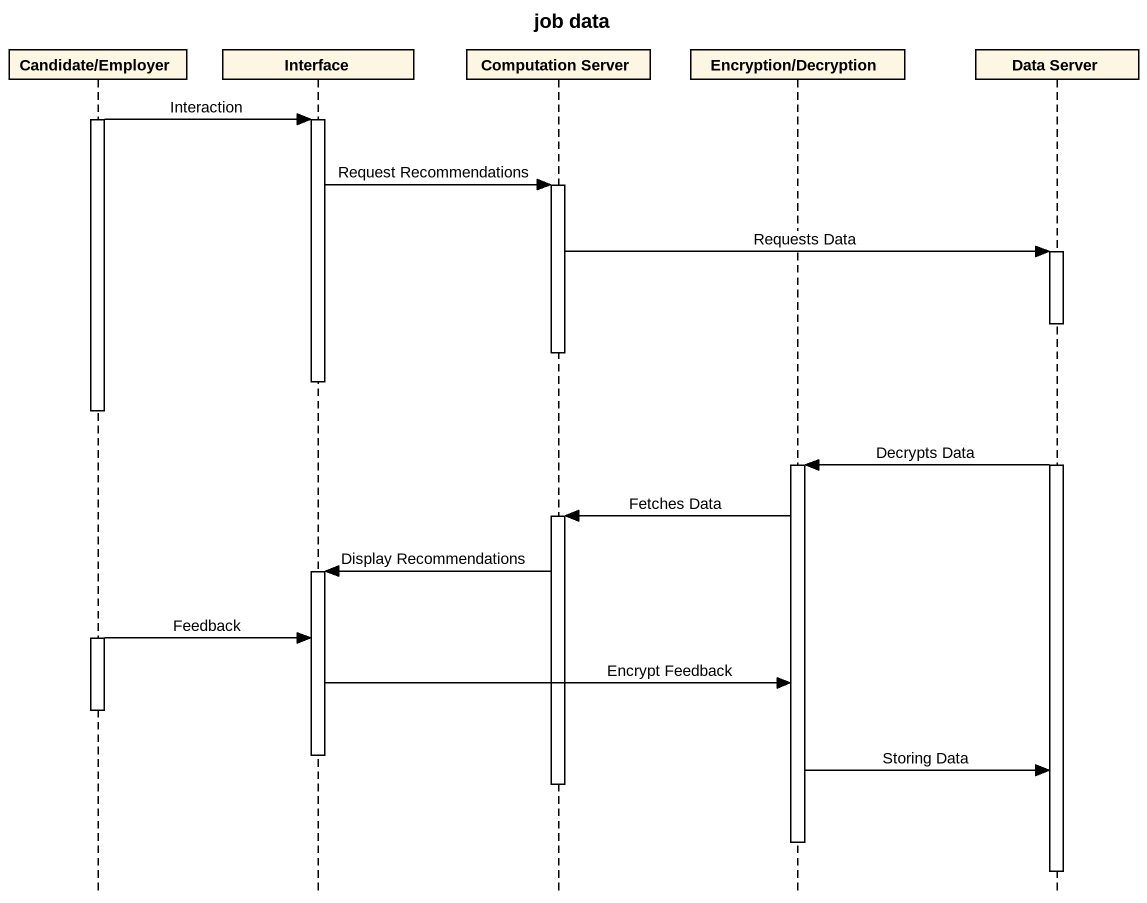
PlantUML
@startuml
title job data
hide footbox
participant "Candidate/Employer" as Candidate_Employer
participant "Interface" as Interface_
participant "Computation Server" as Computation_Server
participant "Encryption/Decryption" as Encryption_Decryption
participant "Data Server" as Data_Server

activate Candidate_Employer
Candidate_Employer -> Interface_ : Interaction
activate Interface_
Interface_ -> Computation_Server : Request Recommendations
activate Computation_Server
Computation_Server -> Data_Server : Requests Data
activate Data_Server
deactivate Computation_Server
deactivate Interface_
deactivate Candidate_Employer
Data_Server -> Encryption_Decryption : Decrypts Data
activate Encryption_Decryption
Encryption_Decryption -> Computation_Server : Fetches Data
activate Computation_Server
Computation_Server -> Interface_ : Display Recommendations
activate Interface_
activate Candidate_Employer
Candidate_Employer -> Interface_ : Feedback
Interface_ -> Encryption_Decryption : Encrypt Feedback
deactivate Candidate_Employer
deactivate Interface_
Encryption_Decryption -> Data_Server : Storing Data
deactivate Computation_Server
deactivate Encryption_Decryption
deactivate Data_Server
@enduml
